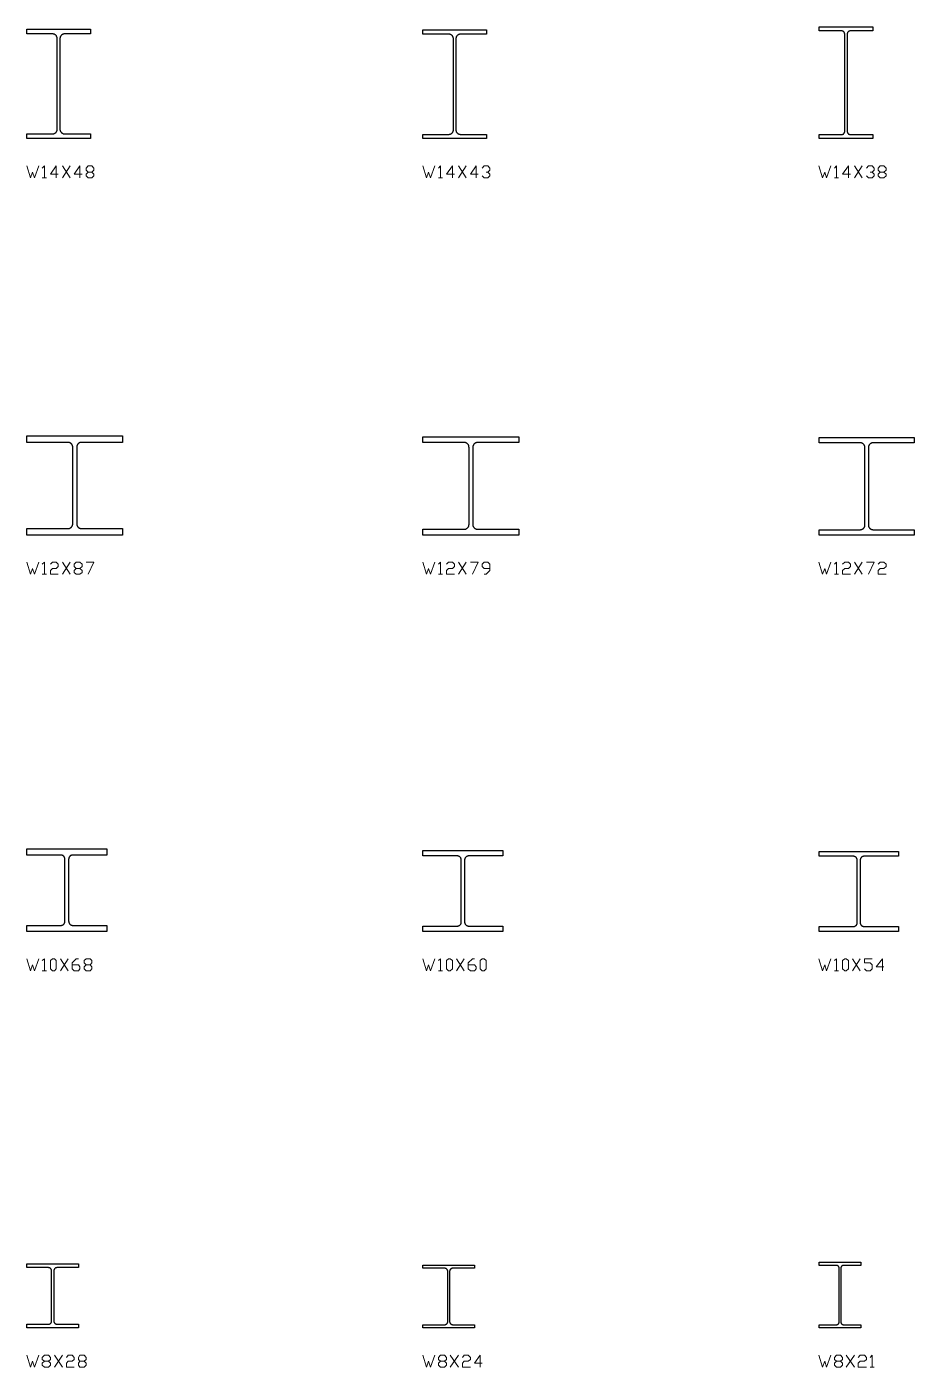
# Model space of a CAD drawing. Header units: inches. Extents: x 0 to 967, y -705 to 45.
# Drawn here: x 600 to 712, y -655 to -485.9 of the extents above; entities that cross this region are included whole.
import ezdxf

# ---------------------------------------------------------------- set-up
doc = ezdxf.new("R2010")
doc.units = ezdxf.units.IN
doc.header["$MEASUREMENT"] = 0
doc.layers.add('AISC_STEEL', color=7, linetype='Continuous')

msp = doc.modelspace()

# ---------------------------------------------------------------- linework, layer by layer
at = {"color": 3, "lineweight": 0}
for p, q in [((604.49, -504.95), (605.48, -503.45)), ((604.49, -503.45), (605.48, -504.95)), ((654.48, -504.95), (655.46, -503.45)), ((654.48, -503.45), (655.46, -504.95)), ((704.47, -504.95), (705.45, -503.45)), ((704.47, -503.45), (705.45, -504.95)), ((601.96, -504.95), (602.48, -504.95)), ((607.75, -504.23), (608.21, -504.23)), ((651.95, -504.95), (652.47, -504.95)), ((701.94, -504.95), (702.45, -504.95)), ((707.72, -504.23), (708.18, -504.23)), ((604.49, -554.93), (605.48, -553.44)), ((604.49, -553.44), (605.48, -554.93)), ((606.25, -554.21), (606.71, -554.21)), ((654.48, -554.93), (655.46, -553.44)), ((654.48, -553.44), (655.46, -554.93)), ((704.47, -554.93), (705.45, -553.44)), ((704.47, -553.44), (705.45, -554.93)), ((601.96, -554.93), (602.48, -554.93)), ((651.95, -554.93), (652.47, -554.93)), ((701.94, -554.93), (702.45, -554.93)), ((604.24, -604.97), (605.22, -603.47)), ((604.24, -603.47), (605.22, -604.97)), ((654.22, -604.97), (655.2, -603.47)), ((654.22, -603.47), (655.2, -604.97)), ((704.21, -604.97), (705.19, -603.47)), ((704.21, -603.47), (705.19, -604.97)), ((601.96, -604.97), (602.48, -604.97)), ((607.49, -604.2), (608.01, -604.2)), ((651.95, -604.97), (652.47, -604.97)), ((701.94, -604.97), (702.45, -604.97)), ((602.22, -654.18), (602.74, -654.18)), ((603.51, -654.96), (604.49, -653.46)), ((603.51, -653.46), (604.49, -654.96)), ((606.71, -654.18), (607.23, -654.18)), ((652.21, -654.18), (652.72, -654.18)), ((653.45, -654.96), (654.48, -653.46)), ((653.45, -653.46), (654.48, -654.96)), ((702.19, -654.18), (702.71, -654.18)), ((703.43, -654.96), (704.47, -653.46)), ((703.43, -653.46), (704.47, -654.96)), ((706.43, -654.96), (706.94, -654.96))]:
    msp.add_line(p, q, dxfattribs=at)
for points in [[(600, -503.45), (600.47, -504.95), (600.72, -504.23), (600.98, -504.95), (601.5, -503.45)], [(601.96, -503.71), (602.22, -503.45), (602.22, -504.95)], [(603.98, -504.48), (603, -504.48), (603.72, -503.45), (603.72, -504.95)], [(606.97, -504.48), (605.99, -504.48), (606.71, -503.45), (606.71, -504.95)], [(649.99, -503.45), (650.45, -504.95), (650.71, -504.23), (650.97, -504.95), (651.49, -503.45)], [(651.95, -503.71), (652.21, -503.45), (652.21, -504.95)], [(653.96, -504.48), (652.98, -504.48), (653.71, -503.45), (653.71, -504.95)], [(656.96, -504.48), (655.98, -504.48), (656.7, -503.45), (656.7, -504.95)], [(657.48, -503.71), (657.73, -503.45), (658.2, -503.45), (658.46, -503.71), (658.46, -503.97), (658.2, -504.23)], [(699.97, -503.45), (700.44, -504.95), (700.7, -504.23), (700.95, -504.95), (701.47, -503.45)], [(701.94, -503.71), (702.19, -503.45), (702.19, -504.95)], [(703.95, -504.48), (702.97, -504.48), (703.69, -503.45), (703.69, -504.95)], [(705.96, -503.71), (706.22, -503.45), (706.69, -503.45), (706.94, -503.71), (706.94, -503.97), (706.69, -504.23)], [(657.99, -504.23), (658.2, -504.23), (658.46, -504.48), (658.46, -504.69), (658.2, -504.95), (657.73, -504.95), (657.48, -504.69)], [(706.43, -504.23), (706.69, -504.23), (706.94, -504.48), (706.94, -504.69), (706.69, -504.95), (706.22, -504.95), (705.96, -504.69)], [(600, -553.44), (600.47, -554.93), (600.72, -554.21), (600.98, -554.93), (601.5, -553.44)], [(601.96, -553.69), (602.22, -553.44), (602.22, -554.93)], [(603, -553.69), (603.25, -553.44), (603.72, -553.44), (603.98, -553.69), (603.98, -553.95), (603.72, -554.21), (603.25, -554.21), (603, -554.47), (603, -554.93), (603.98, -554.93)], [(607.49, -553.44), (608.47, -553.44), (607.75, -554.93)], [(649.99, -553.44), (650.45, -554.93), (650.71, -554.21), (650.97, -554.93), (651.49, -553.44)], [(651.95, -553.69), (652.21, -553.44), (652.21, -554.93)], [(652.98, -553.69), (653.24, -553.44), (653.71, -553.44), (653.96, -553.69), (653.96, -553.95), (653.71, -554.21), (653.24, -554.21), (652.98, -554.47), (652.98, -554.93), (653.96, -554.93)], [(655.98, -553.44), (656.96, -553.44), (656.24, -554.93)], [(657.73, -554.93), (657.99, -554.93), (658.46, -554.47), (658.46, -553.69), (658.2, -553.44), (657.73, -553.44), (657.48, -553.69), (657.48, -553.95), (657.73, -554.21), (658.46, -554.21)], [(699.97, -553.44), (700.44, -554.93), (700.7, -554.21), (700.95, -554.93), (701.47, -553.44)], [(701.94, -553.69), (702.19, -553.44), (702.19, -554.93)], [(702.97, -553.69), (703.23, -553.44), (703.69, -553.44), (703.95, -553.69), (703.95, -553.95), (703.69, -554.21), (703.23, -554.21), (702.97, -554.47), (702.97, -554.93), (703.95, -554.93)], [(705.96, -553.44), (706.94, -553.44), (706.22, -554.93)], [(707.46, -553.69), (707.72, -553.44), (708.18, -553.44), (708.44, -553.69), (708.44, -553.95), (708.18, -554.21), (707.72, -554.21), (707.46, -554.47), (707.46, -554.93), (708.44, -554.93)], [(600, -603.47), (600.47, -604.97), (600.72, -604.2), (600.98, -604.97), (601.5, -603.47)], [(601.96, -603.68), (602.22, -603.47), (602.22, -604.97)], [(605.73, -604.2), (606.51, -604.2), (606.71, -604.46), (606.71, -604.71), (606.51, -604.97), (605.99, -604.97), (605.73, -604.71), (605.73, -603.94), (606.25, -603.47), (606.51, -603.47)], [(649.99, -603.47), (650.45, -604.97), (650.71, -604.2), (650.97, -604.97), (651.49, -603.47)], [(651.95, -603.68), (652.21, -603.47), (652.21, -604.97)], [(655.72, -604.2), (656.49, -604.2), (656.7, -604.46), (656.7, -604.71), (656.49, -604.97), (655.98, -604.97), (655.72, -604.71), (655.72, -603.94), (656.24, -603.47), (656.49, -603.47)], [(699.97, -603.47), (700.44, -604.97), (700.7, -604.2), (700.95, -604.97), (701.47, -603.47)], [(701.94, -603.68), (702.19, -603.47), (702.19, -604.97)], [(705.71, -604.71), (705.96, -604.97), (706.43, -604.97), (706.69, -604.71), (706.69, -604.2), (706.43, -603.94), (705.71, -603.94), (705.71, -603.47), (706.69, -603.47)], [(708.18, -604.46), (707.2, -604.46), (707.98, -603.47), (707.98, -604.97)], [(600, -653.46), (600.47, -654.96), (600.72, -654.18), (600.98, -654.96), (601.5, -653.46)], [(605.01, -653.72), (605.22, -653.46), (605.73, -653.46), (605.99, -653.72), (605.99, -653.98), (605.73, -654.18), (605.22, -654.18), (605.01, -654.44), (605.01, -654.96), (605.99, -654.96)], [(649.99, -653.46), (650.45, -654.96), (650.71, -654.18), (650.97, -654.96), (651.49, -653.46)], [(655, -653.72), (655.2, -653.46), (655.72, -653.46), (655.98, -653.72), (655.98, -653.98), (655.72, -654.18), (655.2, -654.18), (655, -654.44), (655, -654.96), (655.98, -654.96)], [(657.48, -654.44), (656.49, -654.44), (657.22, -653.46), (657.22, -654.96)], [(699.97, -653.46), (700.44, -654.96), (700.7, -654.18), (700.95, -654.96), (701.47, -653.46)], [(704.93, -653.72), (705.19, -653.46), (705.71, -653.46), (705.96, -653.72), (705.96, -653.98), (705.71, -654.18), (705.19, -654.18), (704.93, -654.44), (704.93, -654.96), (705.96, -654.96)], [(706.43, -653.72), (706.69, -653.46), (706.69, -654.96)]]:
    msp.add_lwpolyline(points, dxfattribs=at)
for points in [[(608.21, -504.23), (608.47, -504.48), (608.47, -504.69), (608.21, -504.95), (607.75, -504.95), (607.49, -504.69), (607.49, -504.48), (607.75, -504.23), (607.49, -503.97), (607.49, -503.71), (607.75, -503.45), (608.21, -503.45), (608.47, -503.71), (608.47, -503.97)], [(708.18, -504.23), (708.44, -504.48), (708.44, -504.69), (708.18, -504.95), (707.72, -504.95), (707.46, -504.69), (707.46, -504.48), (707.72, -504.23), (707.46, -503.97), (707.46, -503.71), (707.72, -503.45), (708.18, -503.45), (708.44, -503.71), (708.44, -503.97)], [(606.71, -554.21), (606.97, -554.47), (606.97, -554.73), (606.71, -554.93), (606.25, -554.93), (605.99, -554.73), (605.99, -554.47), (606.25, -554.21), (605.99, -553.95), (605.99, -553.69), (606.25, -553.44), (606.71, -553.44), (606.97, -553.69), (606.97, -553.95)], [(603.25, -604.97), (603.25, -604.97), (603.51, -604.97), (603.72, -604.71), (603.72, -603.68), (603.51, -603.47), (603.25, -603.47), (603, -603.68), (603, -604.71)], [(608.01, -604.2), (608.21, -604.46), (608.21, -604.71), (608.01, -604.97), (607.49, -604.97), (607.23, -604.71), (607.23, -604.46), (607.49, -604.2), (607.23, -603.94), (607.23, -603.68), (607.49, -603.47), (608.01, -603.47), (608.21, -603.68), (608.21, -603.94)], [(653.24, -604.97), (653.24, -604.97), (653.45, -604.97), (653.71, -604.71), (653.71, -603.68), (653.45, -603.47), (653.24, -603.47), (652.98, -603.68), (652.98, -604.71)], [(657.48, -604.97), (657.48, -604.97), (657.73, -604.97), (657.99, -604.71), (657.99, -603.68), (657.73, -603.47), (657.48, -603.47), (657.22, -603.68), (657.22, -604.71)], [(703.23, -604.97), (703.23, -604.97), (703.43, -604.97), (703.69, -604.71), (703.69, -603.68), (703.43, -603.47), (703.23, -603.47), (702.97, -603.68), (702.97, -604.71)], [(602.74, -654.18), (603, -654.44), (603, -654.7), (602.74, -654.96), (602.22, -654.96), (601.96, -654.7), (601.96, -654.44), (602.22, -654.18), (601.96, -653.98), (601.96, -653.72), (602.22, -653.46), (602.74, -653.46), (603, -653.72), (603, -653.98)], [(607.23, -654.18), (607.49, -654.44), (607.49, -654.7), (607.23, -654.96), (606.71, -654.96), (606.51, -654.7), (606.51, -654.44), (606.71, -654.18), (606.51, -653.98), (606.51, -653.72), (606.71, -653.46), (607.23, -653.46), (607.49, -653.72), (607.49, -653.98)], [(652.72, -654.18), (652.98, -654.44), (652.98, -654.7), (652.72, -654.96), (652.21, -654.96), (651.95, -654.7), (651.95, -654.44), (652.21, -654.18), (651.95, -653.98), (651.95, -653.72), (652.21, -653.46), (652.72, -653.46), (652.98, -653.72), (652.98, -653.98)], [(702.71, -654.18), (702.97, -654.44), (702.97, -654.7), (702.71, -654.96), (702.19, -654.96), (701.94, -654.7), (701.94, -654.44), (702.19, -654.18), (701.94, -653.98), (701.94, -653.72), (702.19, -653.46), (702.71, -653.46), (702.97, -653.72), (702.97, -653.98)]]:
    msp.add_lwpolyline(points, close=True, dxfattribs=at)
at = {"layer": 'AISC_STEEL'}
for points in [[(608.03, -486.2), (608.03, -486.8), (604.78, -486.8), (604.75, -486.8), (604.72, -486.8), (604.69, -486.8), (604.66, -486.81), (604.64, -486.81), (604.61, -486.82), (604.58, -486.83), (604.55, -486.84), (604.53, -486.85), (604.5, -486.87), (604.47, -486.88), (604.45, -486.9), (604.43, -486.91), (604.4, -486.93), (604.38, -486.95), (604.36, -486.97), (604.34, -486.99), (604.32, -487.01), (604.3, -487.04), (604.29, -487.06), (604.27, -487.08), (604.26, -487.11), (604.24, -487.14), (604.23, -487.16), (604.22, -487.19), (604.21, -487.22), (604.2, -487.25), (604.2, -487.27), (604.19, -487.3), (604.19, -487.33), (604.19, -487.36), (604.18, -487.39), (604.18, -498.81), (604.19, -498.84), (604.19, -498.87), (604.19, -498.9), (604.2, -498.93), (604.2, -498.95), (604.21, -498.98), (604.22, -499.01), (604.23, -499.04), (604.24, -499.06), (604.26, -499.09), (604.27, -499.12), (604.29, -499.14), (604.3, -499.16), (604.32, -499.19), (604.34, -499.21), (604.36, -499.23), (604.38, -499.25), (604.4, -499.27), (604.43, -499.29), (604.45, -499.3), (604.47, -499.32), (604.5, -499.33), (604.53, -499.35), (604.55, -499.36), (604.58, -499.37), (604.61, -499.38), (604.64, -499.39), (604.66, -499.39), (604.69, -499.4), (604.72, -499.4), (604.75, -499.4), (604.78, -499.4), (608.03, -499.4), (608.03, -500), (604.01, -500), (600, -500), (600, -499.4), (603.25, -499.4), (603.28, -499.4), (603.31, -499.4), (603.34, -499.4), (603.37, -499.39), (603.39, -499.39), (603.42, -499.38), (603.45, -499.37), (603.48, -499.36), (603.5, -499.35), (603.53, -499.33), (603.56, -499.32), (603.58, -499.3), (603.6, -499.29), (603.63, -499.27), (603.65, -499.25), (603.67, -499.23), (603.69, -499.21), (603.71, -499.19), (603.73, -499.16), (603.74, -499.14), (603.76, -499.12), (603.77, -499.09), (603.79, -499.06), (603.8, -499.04), (603.81, -499.01), (603.82, -498.98), (603.83, -498.95), (603.83, -498.93), (603.84, -498.9), (603.84, -498.87), (603.84, -498.84), (603.85, -498.81), (603.85, -487.39), (603.84, -487.36), (603.84, -487.33), (603.84, -487.3), (603.83, -487.27), (603.83, -487.25), (603.82, -487.22), (603.81, -487.19), (603.8, -487.16), (603.79, -487.14), (603.77, -487.11), (603.76, -487.08), (603.74, -487.06), (603.73, -487.04), (603.71, -487.01), (603.69, -486.99), (603.67, -486.97), (603.65, -486.95), (603.63, -486.93), (603.6, -486.91), (603.58, -486.9), (603.56, -486.88), (603.53, -486.87), (603.5, -486.85), (603.48, -486.84), (603.45, -486.83), (603.42, -486.82), (603.39, -486.81), (603.37, -486.81), (603.34, -486.8), (603.31, -486.8), (603.28, -486.8), (603.25, -486.8), (600, -486.8), (600, -486.2), (604.01, -486.2)], [(658, -486.3), (658, -486.83), (654.74, -486.83), (654.71, -486.83), (654.68, -486.83), (654.65, -486.84), (654.62, -486.84), (654.59, -486.85), (654.57, -486.86), (654.54, -486.87), (654.51, -486.88), (654.48, -486.89), (654.46, -486.9), (654.43, -486.92), (654.41, -486.94), (654.38, -486.95), (654.36, -486.97), (654.34, -486.99), (654.31, -487.01), (654.29, -487.04), (654.28, -487.06), (654.26, -487.08), (654.24, -487.11), (654.23, -487.13), (654.21, -487.16), (654.2, -487.19), (654.19, -487.22), (654.18, -487.24), (654.17, -487.27), (654.16, -487.3), (654.16, -487.33), (654.16, -487.36), (654.15, -487.39), (654.15, -487.42), (654.15, -498.88), (654.15, -498.91), (654.16, -498.94), (654.16, -498.97), (654.16, -499), (654.17, -499.03), (654.18, -499.06), (654.19, -499.08), (654.2, -499.11), (654.21, -499.14), (654.23, -499.17), (654.24, -499.19), (654.26, -499.22), (654.28, -499.24), (654.29, -499.26), (654.31, -499.29), (654.34, -499.31), (654.36, -499.33), (654.38, -499.35), (654.41, -499.36), (654.43, -499.38), (654.46, -499.4), (654.48, -499.41), (654.51, -499.42), (654.54, -499.43), (654.57, -499.44), (654.59, -499.45), (654.62, -499.46), (654.65, -499.46), (654.68, -499.47), (654.71, -499.47), (654.74, -499.47), (658, -499.47), (658, -500), (654, -500), (650, -500), (650, -499.47), (653.26, -499.47), (653.29, -499.47), (653.32, -499.47), (653.35, -499.46), (653.38, -499.46), (653.41, -499.45), (653.43, -499.44), (653.46, -499.43), (653.49, -499.42), (653.52, -499.41), (653.54, -499.4), (653.57, -499.38), (653.59, -499.36), (653.62, -499.35), (653.64, -499.33), (653.66, -499.31), (653.69, -499.29), (653.71, -499.26), (653.72, -499.24), (653.74, -499.22), (653.76, -499.19), (653.77, -499.17), (653.79, -499.14), (653.8, -499.11), (653.81, -499.08), (653.82, -499.06), (653.83, -499.03), (653.84, -499), (653.84, -498.97), (653.84, -498.94), (653.85, -498.91), (653.85, -498.88), (653.85, -487.42), (653.85, -487.39), (653.84, -487.36), (653.84, -487.33), (653.84, -487.3), (653.83, -487.27), (653.82, -487.24), (653.81, -487.22), (653.8, -487.19), (653.79, -487.16), (653.77, -487.13), (653.76, -487.11), (653.74, -487.08), (653.72, -487.06), (653.71, -487.04), (653.69, -487.01), (653.66, -486.99), (653.64, -486.97), (653.62, -486.95), (653.59, -486.94), (653.57, -486.92), (653.54, -486.9), (653.52, -486.89), (653.49, -486.88), (653.46, -486.87), (653.43, -486.86), (653.41, -486.85), (653.38, -486.84), (653.35, -486.84), (653.32, -486.83), (653.29, -486.83), (653.26, -486.83), (650, -486.83), (650, -486.3), (654, -486.3)], [(706.77, -485.9), (706.77, -486.42), (703.94, -486.42), (703.91, -486.42), (703.88, -486.42), (703.85, -486.43), (703.82, -486.43), (703.79, -486.44), (703.77, -486.45), (703.74, -486.47), (703.71, -486.48), (703.69, -486.5), (703.67, -486.52), (703.65, -486.54), (703.63, -486.57), (703.61, -486.59), (703.59, -486.62), (703.58, -486.64), (703.57, -486.67), (703.56, -486.7), (703.55, -486.73), (703.54, -486.76), (703.54, -486.79), (703.54, -486.81), (703.54, -499.08), (703.54, -499.11), (703.54, -499.14), (703.55, -499.17), (703.56, -499.2), (703.57, -499.23), (703.58, -499.26), (703.59, -499.29), (703.61, -499.31), (703.63, -499.33), (703.65, -499.36), (703.67, -499.38), (703.69, -499.4), (703.71, -499.42), (703.74, -499.43), (703.77, -499.45), (703.79, -499.46), (703.82, -499.47), (703.85, -499.47), (703.88, -499.48), (703.91, -499.48), (703.94, -499.49), (706.77, -499.49), (706.77, -500), (703.38, -500), (700, -500), (700, -499.49), (702.83, -499.49), (702.86, -499.48), (702.89, -499.48), (702.92, -499.47), (702.95, -499.47), (702.98, -499.46), (703, -499.45), (703.03, -499.43), (703.06, -499.42), (703.08, -499.4), (703.1, -499.38), (703.12, -499.36), (703.14, -499.33), (703.16, -499.31), (703.18, -499.29), (703.19, -499.26), (703.2, -499.23), (703.21, -499.2), (703.22, -499.17), (703.23, -499.14), (703.23, -499.11), (703.23, -499.08), (703.23, -486.81), (703.23, -486.79), (703.23, -486.76), (703.22, -486.73), (703.21, -486.7), (703.2, -486.67), (703.19, -486.64), (703.18, -486.62), (703.16, -486.59), (703.14, -486.57), (703.12, -486.54), (703.1, -486.52), (703.08, -486.5), (703.06, -486.48), (703.03, -486.47), (703, -486.45), (702.98, -486.44), (702.95, -486.43), (702.92, -486.43), (702.89, -486.42), (702.86, -486.42), (702.83, -486.42), (700, -486.42), (700, -485.9), (703.38, -485.9)], [(612.1, -537.5), (612.1, -538.31), (606.91, -538.31), (606.88, -538.31), (606.85, -538.31), (606.82, -538.32), (606.79, -538.32), (606.76, -538.33), (606.73, -538.34), (606.71, -538.35), (606.68, -538.36), (606.65, -538.37), (606.62, -538.38), (606.6, -538.4), (606.57, -538.41), (606.55, -538.43), (606.53, -538.45), (606.5, -538.47), (606.48, -538.49), (606.46, -538.51), (606.44, -538.53), (606.43, -538.55), (606.41, -538.58), (606.39, -538.6), (606.38, -538.63), (606.37, -538.65), (606.35, -538.68), (606.34, -538.71), (606.33, -538.74), (606.33, -538.76), (606.32, -538.79), (606.31, -538.82), (606.31, -538.85), (606.31, -538.88), (606.31, -538.91), (606.31, -548.59), (606.31, -548.62), (606.31, -548.65), (606.31, -548.68), (606.32, -548.71), (606.33, -548.74), (606.33, -548.76), (606.34, -548.79), (606.35, -548.82), (606.37, -548.85), (606.38, -548.87), (606.39, -548.9), (606.41, -548.92), (606.43, -548.95), (606.44, -548.97), (606.46, -548.99), (606.48, -549.01), (606.5, -549.03), (606.53, -549.05), (606.55, -549.07), (606.57, -549.09), (606.6, -549.1), (606.62, -549.12), (606.65, -549.13), (606.68, -549.14), (606.71, -549.15), (606.73, -549.16), (606.76, -549.17), (606.79, -549.18), (606.82, -549.18), (606.85, -549.19), (606.88, -549.19), (606.91, -549.19), (612.1, -549.19), (612.1, -550), (606.05, -550), (600, -550), (600, -549.19), (605.19, -549.19), (605.22, -549.19), (605.25, -549.19), (605.28, -549.18), (605.31, -549.18), (605.34, -549.17), (605.37, -549.16), (605.39, -549.15), (605.42, -549.14), (605.45, -549.13), (605.48, -549.12), (605.5, -549.1), (605.53, -549.09), (605.55, -549.07), (605.57, -549.05), (605.6, -549.03), (605.62, -549.01), (605.64, -548.99), (605.66, -548.97), (605.67, -548.95), (605.69, -548.92), (605.71, -548.9), (605.72, -548.87), (605.73, -548.85), (605.75, -548.82), (605.76, -548.79), (605.77, -548.76), (605.77, -548.74), (605.78, -548.71), (605.79, -548.68), (605.79, -548.65), (605.79, -548.62), (605.79, -548.59), (605.79, -538.91), (605.79, -538.88), (605.79, -538.85), (605.79, -538.82), (605.78, -538.79), (605.77, -538.76), (605.77, -538.74), (605.76, -538.71), (605.75, -538.68), (605.73, -538.65), (605.72, -538.63), (605.71, -538.6), (605.69, -538.58), (605.67, -538.55), (605.66, -538.53), (605.64, -538.51), (605.62, -538.49), (605.6, -538.47), (605.57, -538.45), (605.55, -538.43), (605.53, -538.41), (605.5, -538.4), (605.48, -538.38), (605.45, -538.37), (605.42, -538.36), (605.39, -538.35), (605.37, -538.34), (605.34, -538.33), (605.31, -538.32), (605.28, -538.32), (605.25, -538.31), (605.22, -538.31), (605.19, -538.31), (600, -538.31), (600, -537.5), (606.05, -537.5)], [(662.1, -537.6), (662.1, -538.34), (656.88, -538.34), (656.85, -538.34), (656.82, -538.34), (656.79, -538.34), (656.76, -538.35), (656.74, -538.35), (656.71, -538.36), (656.68, -538.37), (656.65, -538.38), (656.63, -538.39), (656.6, -538.41), (656.57, -538.42), (656.55, -538.44), (656.53, -538.45), (656.5, -538.47), (656.48, -538.49), (656.46, -538.51), (656.44, -538.53), (656.42, -538.55), (656.4, -538.58), (656.39, -538.6), (656.37, -538.62), (656.36, -538.65), (656.34, -538.68), (656.33, -538.7), (656.32, -538.73), (656.31, -538.76), (656.3, -538.79), (656.3, -538.81), (656.29, -538.84), (656.29, -538.87), (656.29, -538.9), (656.28, -538.93), (656.28, -548.67), (656.29, -548.7), (656.29, -548.73), (656.29, -548.76), (656.3, -548.79), (656.3, -548.81), (656.31, -548.84), (656.32, -548.87), (656.33, -548.9), (656.34, -548.92), (656.36, -548.95), (656.37, -548.98), (656.39, -549), (656.4, -549.02), (656.42, -549.05), (656.44, -549.07), (656.46, -549.09), (656.48, -549.11), (656.5, -549.13), (656.53, -549.15), (656.55, -549.16), (656.57, -549.18), (656.6, -549.19), (656.63, -549.21), (656.65, -549.22), (656.68, -549.23), (656.71, -549.24), (656.74, -549.25), (656.76, -549.25), (656.79, -549.26), (656.82, -549.26), (656.85, -549.26), (656.88, -549.26), (662.1, -549.26), (662.1, -550), (656.05, -550), (650, -550), (650, -549.26), (655.22, -549.26), (655.25, -549.26), (655.28, -549.26), (655.31, -549.26), (655.34, -549.25), (655.36, -549.25), (655.39, -549.24), (655.42, -549.23), (655.45, -549.22), (655.47, -549.21), (655.5, -549.19), (655.53, -549.18), (655.55, -549.16), (655.57, -549.15), (655.6, -549.13), (655.62, -549.11), (655.64, -549.09), (655.66, -549.07), (655.68, -549.05), (655.7, -549.02), (655.71, -549), (655.73, -548.98), (655.74, -548.95), (655.76, -548.92), (655.77, -548.9), (655.78, -548.87), (655.79, -548.84), (655.8, -548.81), (655.8, -548.79), (655.81, -548.76), (655.81, -548.73), (655.81, -548.7), (655.82, -548.67), (655.82, -538.93), (655.81, -538.9), (655.81, -538.87), (655.81, -538.84), (655.8, -538.81), (655.8, -538.79), (655.79, -538.76), (655.78, -538.73), (655.77, -538.7), (655.76, -538.68), (655.74, -538.65), (655.73, -538.62), (655.71, -538.6), (655.7, -538.58), (655.68, -538.55), (655.66, -538.53), (655.64, -538.51), (655.62, -538.49), (655.6, -538.47), (655.57, -538.45), (655.55, -538.44), (655.53, -538.42), (655.5, -538.41), (655.47, -538.39), (655.45, -538.38), (655.42, -538.37), (655.39, -538.36), (655.36, -538.35), (655.34, -538.35), (655.31, -538.34), (655.28, -538.34), (655.25, -538.34), (655.22, -538.34), (650, -538.34), (650, -537.6), (656.05, -537.6)], [(712, -537.7), (712, -538.37), (706.82, -538.37), (706.79, -538.37), (706.76, -538.37), (706.73, -538.38), (706.7, -538.38), (706.67, -538.39), (706.64, -538.4), (706.61, -538.41), (706.59, -538.42), (706.56, -538.43), (706.53, -538.44), (706.51, -538.46), (706.48, -538.47), (706.46, -538.49), (706.43, -538.51), (706.41, -538.53), (706.39, -538.55), (706.37, -538.57), (706.35, -538.59), (706.33, -538.61), (706.32, -538.64), (706.3, -538.66), (706.29, -538.69), (706.27, -538.71), (706.26, -538.74), (706.25, -538.77), (706.24, -538.8), (706.23, -538.82), (706.23, -538.85), (706.22, -538.88), (706.22, -538.91), (706.22, -538.94), (706.22, -538.97), (706.22, -548.73), (706.22, -548.76), (706.22, -548.79), (706.22, -548.82), (706.23, -548.85), (706.23, -548.88), (706.24, -548.9), (706.25, -548.93), (706.26, -548.96), (706.27, -548.99), (706.29, -549.01), (706.3, -549.04), (706.32, -549.06), (706.33, -549.09), (706.35, -549.11), (706.37, -549.13), (706.39, -549.15), (706.41, -549.17), (706.43, -549.19), (706.46, -549.21), (706.48, -549.23), (706.51, -549.24), (706.53, -549.26), (706.56, -549.27), (706.59, -549.28), (706.61, -549.29), (706.64, -549.3), (706.67, -549.31), (706.7, -549.32), (706.73, -549.32), (706.76, -549.33), (706.79, -549.33), (706.82, -549.33), (712, -549.33), (712, -550), (706, -550), (700, -550), (700, -549.33), (705.18, -549.33), (705.21, -549.33), (705.24, -549.33), (705.27, -549.32), (705.3, -549.32), (705.33, -549.31), (705.36, -549.3), (705.39, -549.29), (705.41, -549.28), (705.44, -549.27), (705.47, -549.26), (705.49, -549.24), (705.52, -549.23), (705.54, -549.21), (705.57, -549.19), (705.59, -549.17), (705.61, -549.15), (705.63, -549.13), (705.65, -549.11), (705.67, -549.09), (705.68, -549.06), (705.7, -549.04), (705.71, -549.01), (705.73, -548.99), (705.74, -548.96), (705.75, -548.93), (705.76, -548.9), (705.77, -548.88), (705.77, -548.85), (705.78, -548.82), (705.78, -548.79), (705.78, -548.76), (705.78, -548.73), (705.78, -538.97), (705.78, -538.94), (705.78, -538.91), (705.78, -538.88), (705.77, -538.85), (705.77, -538.82), (705.76, -538.8), (705.75, -538.77), (705.74, -538.74), (705.73, -538.71), (705.71, -538.69), (705.7, -538.66), (705.68, -538.64), (705.67, -538.61), (705.65, -538.59), (705.63, -538.57), (705.61, -538.55), (705.59, -538.53), (705.57, -538.51), (705.54, -538.49), (705.52, -538.47), (705.49, -538.46), (705.47, -538.44), (705.44, -538.43), (705.41, -538.42), (705.39, -538.41), (705.36, -538.4), (705.33, -538.39), (705.3, -538.38), (705.27, -538.38), (705.24, -538.37), (705.21, -538.37), (705.18, -538.37), (700, -538.37), (700, -537.7), (706, -537.7)], [(610.1, -589.6), (610.1, -590.37), (605.78, -590.37), (605.76, -590.37), (605.73, -590.37), (605.7, -590.38), (605.67, -590.38), (605.64, -590.39), (605.61, -590.4), (605.59, -590.41), (605.56, -590.42), (605.53, -590.44), (605.51, -590.45), (605.49, -590.47), (605.46, -590.49), (605.44, -590.51), (605.42, -590.53), (605.4, -590.55), (605.38, -590.57), (605.37, -590.6), (605.35, -590.62), (605.34, -590.65), (605.33, -590.67), (605.32, -590.7), (605.31, -590.73), (605.3, -590.75), (605.29, -590.78), (605.29, -590.81), (605.29, -590.84), (605.28, -590.87), (605.28, -598.73), (605.29, -598.76), (605.29, -598.79), (605.29, -598.82), (605.3, -598.85), (605.31, -598.87), (605.32, -598.9), (605.33, -598.93), (605.34, -598.95), (605.35, -598.98), (605.37, -599), (605.38, -599.03), (605.4, -599.05), (605.42, -599.07), (605.44, -599.09), (605.46, -599.11), (605.49, -599.13), (605.51, -599.15), (605.53, -599.16), (605.56, -599.18), (605.59, -599.19), (605.61, -599.2), (605.64, -599.21), (605.67, -599.22), (605.7, -599.22), (605.73, -599.23), (605.76, -599.23), (605.78, -599.23), (610.1, -599.23), (610.1, -600), (605.05, -600), (600, -600), (600, -599.23), (604.32, -599.23), (604.34, -599.23), (604.37, -599.23), (604.4, -599.22), (604.43, -599.22), (604.46, -599.21), (604.49, -599.2), (604.51, -599.19), (604.54, -599.18), (604.57, -599.16), (604.59, -599.15), (604.61, -599.13), (604.64, -599.11), (604.66, -599.09), (604.68, -599.07), (604.7, -599.05), (604.72, -599.03), (604.73, -599), (604.75, -598.98), (604.76, -598.95), (604.77, -598.93), (604.78, -598.9), (604.79, -598.87), (604.8, -598.85), (604.81, -598.82), (604.81, -598.79), (604.81, -598.76), (604.82, -598.73), (604.82, -590.87), (604.81, -590.84), (604.81, -590.81), (604.81, -590.78), (604.8, -590.75), (604.79, -590.73), (604.78, -590.7), (604.77, -590.67), (604.76, -590.65), (604.75, -590.62), (604.73, -590.6), (604.72, -590.57), (604.7, -590.55), (604.68, -590.53), (604.66, -590.51), (604.64, -590.49), (604.61, -590.47), (604.59, -590.45), (604.57, -590.44), (604.54, -590.42), (604.51, -590.41), (604.49, -590.4), (604.46, -590.39), (604.43, -590.38), (604.4, -590.38), (604.37, -590.37), (604.34, -590.37), (604.32, -590.37), (600, -590.37), (600, -589.6), (605.05, -589.6)], [(660.1, -589.8), (660.1, -590.48), (655.76, -590.48), (655.73, -590.48), (655.7, -590.48), (655.67, -590.49), (655.64, -590.49), (655.62, -590.5), (655.59, -590.51), (655.56, -590.52), (655.54, -590.53), (655.51, -590.55), (655.49, -590.56), (655.46, -590.58), (655.44, -590.6), (655.42, -590.62), (655.4, -590.64), (655.38, -590.66), (655.36, -590.68), (655.34, -590.71), (655.33, -590.73), (655.31, -590.76), (655.3, -590.78), (655.29, -590.81), (655.28, -590.84), (655.27, -590.86), (655.27, -590.89), (655.26, -590.92), (655.26, -590.95), (655.26, -590.98), (655.26, -598.82), (655.26, -598.85), (655.26, -598.88), (655.27, -598.91), (655.27, -598.94), (655.28, -598.96), (655.29, -598.99), (655.3, -599.02), (655.31, -599.04), (655.33, -599.07), (655.34, -599.09), (655.36, -599.12), (655.38, -599.14), (655.4, -599.16), (655.42, -599.18), (655.44, -599.2), (655.46, -599.22), (655.49, -599.24), (655.51, -599.25), (655.54, -599.27), (655.56, -599.28), (655.59, -599.29), (655.62, -599.3), (655.64, -599.31), (655.67, -599.31), (655.7, -599.32), (655.73, -599.32), (655.76, -599.32), (660.1, -599.32), (660.1, -600), (655.05, -600), (650, -600), (650, -599.32), (654.34, -599.32), (654.37, -599.32), (654.4, -599.32), (654.43, -599.31), (654.46, -599.31), (654.48, -599.3), (654.51, -599.29), (654.54, -599.28), (654.56, -599.27), (654.59, -599.25), (654.61, -599.24), (654.64, -599.22), (654.66, -599.2), (654.68, -599.18), (654.7, -599.16), (654.72, -599.14), (654.74, -599.12), (654.76, -599.09), (654.77, -599.07), (654.79, -599.04), (654.8, -599.02), (654.81, -598.99), (654.82, -598.96), (654.83, -598.94), (654.83, -598.91), (654.84, -598.88), (654.84, -598.85), (654.84, -598.82), (654.84, -590.98), (654.84, -590.95), (654.84, -590.92), (654.83, -590.89), (654.83, -590.86), (654.82, -590.84), (654.81, -590.81), (654.8, -590.78), (654.79, -590.76), (654.77, -590.73), (654.76, -590.71), (654.74, -590.68), (654.72, -590.66), (654.7, -590.64), (654.68, -590.62), (654.66, -590.6), (654.64, -590.58), (654.61, -590.56), (654.59, -590.55), (654.56, -590.53), (654.54, -590.52), (654.51, -590.51), (654.48, -590.5), (654.46, -590.49), (654.43, -590.49), (654.4, -590.48), (654.37, -590.48), (654.34, -590.48), (650, -590.48), (650, -589.8), (655.05, -589.8)], [(710, -589.9), (710, -590.51), (705.69, -590.51), (705.66, -590.52), (705.63, -590.52), (705.6, -590.52), (705.57, -590.53), (705.55, -590.54), (705.52, -590.55), (705.49, -590.56), (705.46, -590.57), (705.44, -590.58), (705.41, -590.6), (705.39, -590.61), (705.37, -590.63), (705.34, -590.65), (705.32, -590.67), (705.3, -590.7), (705.28, -590.72), (705.27, -590.74), (705.25, -590.77), (705.24, -590.79), (705.23, -590.82), (705.22, -590.85), (705.21, -590.88), (705.2, -590.9), (705.19, -590.93), (705.19, -590.96), (705.19, -590.99), (705.18, -591.02), (705.18, -598.88), (705.19, -598.91), (705.19, -598.94), (705.19, -598.97), (705.2, -599), (705.21, -599.02), (705.22, -599.05), (705.23, -599.08), (705.24, -599.11), (705.25, -599.13), (705.27, -599.16), (705.28, -599.18), (705.3, -599.2), (705.32, -599.23), (705.34, -599.25), (705.37, -599.27), (705.39, -599.29), (705.41, -599.3), (705.44, -599.32), (705.46, -599.33), (705.49, -599.34), (705.52, -599.35), (705.55, -599.36), (705.57, -599.37), (705.6, -599.38), (705.63, -599.38), (705.66, -599.38), (705.69, -599.38), (710, -599.38), (710, -600), (705, -600), (700, -600), (700, -599.38), (704.31, -599.38), (704.34, -599.38), (704.37, -599.38), (704.4, -599.38), (704.43, -599.37), (704.45, -599.36), (704.48, -599.35), (704.51, -599.34), (704.54, -599.33), (704.56, -599.32), (704.59, -599.3), (704.61, -599.29), (704.63, -599.27), (704.66, -599.25), (704.68, -599.23), (704.7, -599.2), (704.72, -599.18), (704.73, -599.16), (704.75, -599.13), (704.76, -599.11), (704.77, -599.08), (704.78, -599.05), (704.79, -599.02), (704.8, -599), (704.81, -598.97), (704.81, -598.94), (704.81, -598.91), (704.82, -598.88), (704.82, -591.02), (704.81, -590.99), (704.81, -590.96), (704.81, -590.93), (704.8, -590.9), (704.79, -590.88), (704.78, -590.85), (704.77, -590.82), (704.76, -590.79), (704.75, -590.77), (704.73, -590.74), (704.72, -590.72), (704.7, -590.7), (704.68, -590.67), (704.66, -590.65), (704.63, -590.63), (704.61, -590.61), (704.59, -590.6), (704.56, -590.58), (704.54, -590.57), (704.51, -590.56), (704.48, -590.55), (704.45, -590.54), (704.43, -590.53), (704.4, -590.52), (704.37, -590.52), (704.34, -590.52), (704.31, -590.51), (700, -590.51), (700, -589.9), (705, -589.9)], [(606.54, -641.94), (606.54, -642.4), (603.81, -642.4), (603.78, -642.41), (603.75, -642.41), (603.72, -642.41), (603.69, -642.42), (603.66, -642.43), (603.64, -642.44), (603.61, -642.46), (603.58, -642.47), (603.56, -642.49), (603.54, -642.51), (603.52, -642.53), (603.5, -642.55), (603.48, -642.58), (603.47, -642.6), (603.45, -642.63), (603.44, -642.66), (603.43, -642.68), (603.42, -642.71), (603.42, -642.74), (603.41, -642.77), (603.41, -642.8), (603.41, -649.14), (603.41, -649.17), (603.42, -649.2), (603.42, -649.23), (603.43, -649.26), (603.44, -649.28), (603.45, -649.31), (603.47, -649.34), (603.48, -649.36), (603.5, -649.39), (603.52, -649.41), (603.54, -649.43), (603.56, -649.45), (603.58, -649.47), (603.61, -649.48), (603.64, -649.5), (603.66, -649.51), (603.69, -649.52), (603.72, -649.53), (603.75, -649.53), (603.78, -649.53), (603.81, -649.53), (606.54, -649.53), (606.54, -650), (603.27, -650), (600, -650), (600, -649.53), (602.73, -649.53), (602.76, -649.53), (602.79, -649.53), (602.82, -649.53), (602.85, -649.52), (602.88, -649.51), (602.9, -649.5), (602.93, -649.48), (602.96, -649.47), (602.98, -649.45), (603, -649.43), (603.02, -649.41), (603.04, -649.39), (603.06, -649.36), (603.07, -649.34), (603.09, -649.31), (603.1, -649.28), (603.11, -649.26), (603.12, -649.23), (603.12, -649.2), (603.13, -649.17), (603.13, -649.14), (603.13, -642.8), (603.13, -642.77), (603.12, -642.74), (603.12, -642.71), (603.11, -642.68), (603.1, -642.66), (603.09, -642.63), (603.07, -642.6), (603.06, -642.58), (603.04, -642.55), (603.02, -642.53), (603, -642.51), (602.98, -642.49), (602.96, -642.47), (602.93, -642.46), (602.9, -642.44), (602.88, -642.43), (602.85, -642.42), (602.82, -642.41), (602.79, -642.41), (602.76, -642.41), (602.73, -642.4), (600, -642.4), (600, -641.94), (603.27, -641.94)], [(656.5, -642.07), (656.5, -642.47), (653.77, -642.47), (653.74, -642.47), (653.71, -642.47), (653.68, -642.48), (653.65, -642.49), (653.62, -642.5), (653.6, -642.51), (653.57, -642.52), (653.54, -642.54), (653.52, -642.56), (653.5, -642.58), (653.48, -642.6), (653.46, -642.62), (653.44, -642.64), (653.43, -642.67), (653.41, -642.69), (653.4, -642.72), (653.39, -642.75), (653.38, -642.78), (653.38, -642.81), (653.37, -642.83), (653.37, -642.86), (653.37, -649.21), (653.37, -649.24), (653.38, -649.26), (653.38, -649.29), (653.39, -649.32), (653.4, -649.35), (653.41, -649.38), (653.43, -649.4), (653.44, -649.43), (653.46, -649.45), (653.48, -649.47), (653.5, -649.49), (653.52, -649.51), (653.54, -649.53), (653.57, -649.55), (653.6, -649.56), (653.62, -649.57), (653.65, -649.58), (653.68, -649.59), (653.71, -649.6), (653.74, -649.6), (653.77, -649.6), (656.5, -649.6), (656.5, -650), (653.25, -650), (650, -650), (650, -649.6), (652.73, -649.6), (652.76, -649.6), (652.79, -649.6), (652.82, -649.59), (652.85, -649.58), (652.88, -649.57), (652.9, -649.56), (652.93, -649.55), (652.96, -649.53), (652.98, -649.51), (653, -649.49), (653.02, -649.47), (653.04, -649.45), (653.06, -649.43), (653.07, -649.4), (653.09, -649.38), (653.1, -649.35), (653.11, -649.32), (653.12, -649.29), (653.12, -649.26), (653.13, -649.24), (653.13, -649.21), (653.13, -642.86), (653.13, -642.83), (653.12, -642.81), (653.12, -642.78), (653.11, -642.75), (653.1, -642.72), (653.09, -642.69), (653.07, -642.67), (653.06, -642.64), (653.04, -642.62), (653.02, -642.6), (653, -642.58), (652.98, -642.56), (652.96, -642.54), (652.93, -642.52), (652.9, -642.51), (652.88, -642.5), (652.85, -642.49), (652.82, -642.48), (652.79, -642.47), (652.76, -642.47), (652.73, -642.47), (650, -642.47), (650, -642.07), (653.25, -642.07)], [(705.27, -641.72), (705.27, -642.12), (703.06, -642.12), (703.03, -642.12), (703, -642.13), (702.97, -642.13), (702.95, -642.14), (702.92, -642.16), (702.89, -642.17), (702.87, -642.19), (702.85, -642.21), (702.83, -642.23), (702.81, -642.25), (702.8, -642.28), (702.78, -642.31), (702.77, -642.33), (702.77, -642.36), (702.76, -642.39), (702.76, -642.42), (702.76, -649.3), (702.76, -649.33), (702.77, -649.36), (702.77, -649.39), (702.78, -649.41), (702.8, -649.44), (702.81, -649.47), (702.83, -649.49), (702.85, -649.51), (702.87, -649.53), (702.89, -649.55), (702.92, -649.56), (702.95, -649.58), (702.97, -649.59), (703, -649.59), (703.03, -649.6), (703.06, -649.6), (705.27, -649.6), (705.27, -650), (702.63, -650), (700, -650), (700, -649.6), (702.21, -649.6), (702.24, -649.6), (702.27, -649.59), (702.3, -649.59), (702.32, -649.58), (702.35, -649.56), (702.38, -649.55), (702.4, -649.53), (702.42, -649.51), (702.44, -649.49), (702.46, -649.47), (702.47, -649.44), (702.49, -649.41), (702.5, -649.39), (702.5, -649.36), (702.51, -649.33), (702.51, -649.3), (702.51, -642.42), (702.51, -642.39), (702.5, -642.36), (702.5, -642.33), (702.49, -642.31), (702.47, -642.28), (702.46, -642.25), (702.44, -642.23), (702.42, -642.21), (702.4, -642.19), (702.38, -642.17), (702.35, -642.16), (702.32, -642.14), (702.3, -642.13), (702.27, -642.13), (702.24, -642.12), (702.21, -642.12), (700, -642.12), (700, -641.72), (702.63, -641.72)]]:
    msp.add_lwpolyline(points, close=True, dxfattribs=at)

doc.saveas('drawing.dxf')
